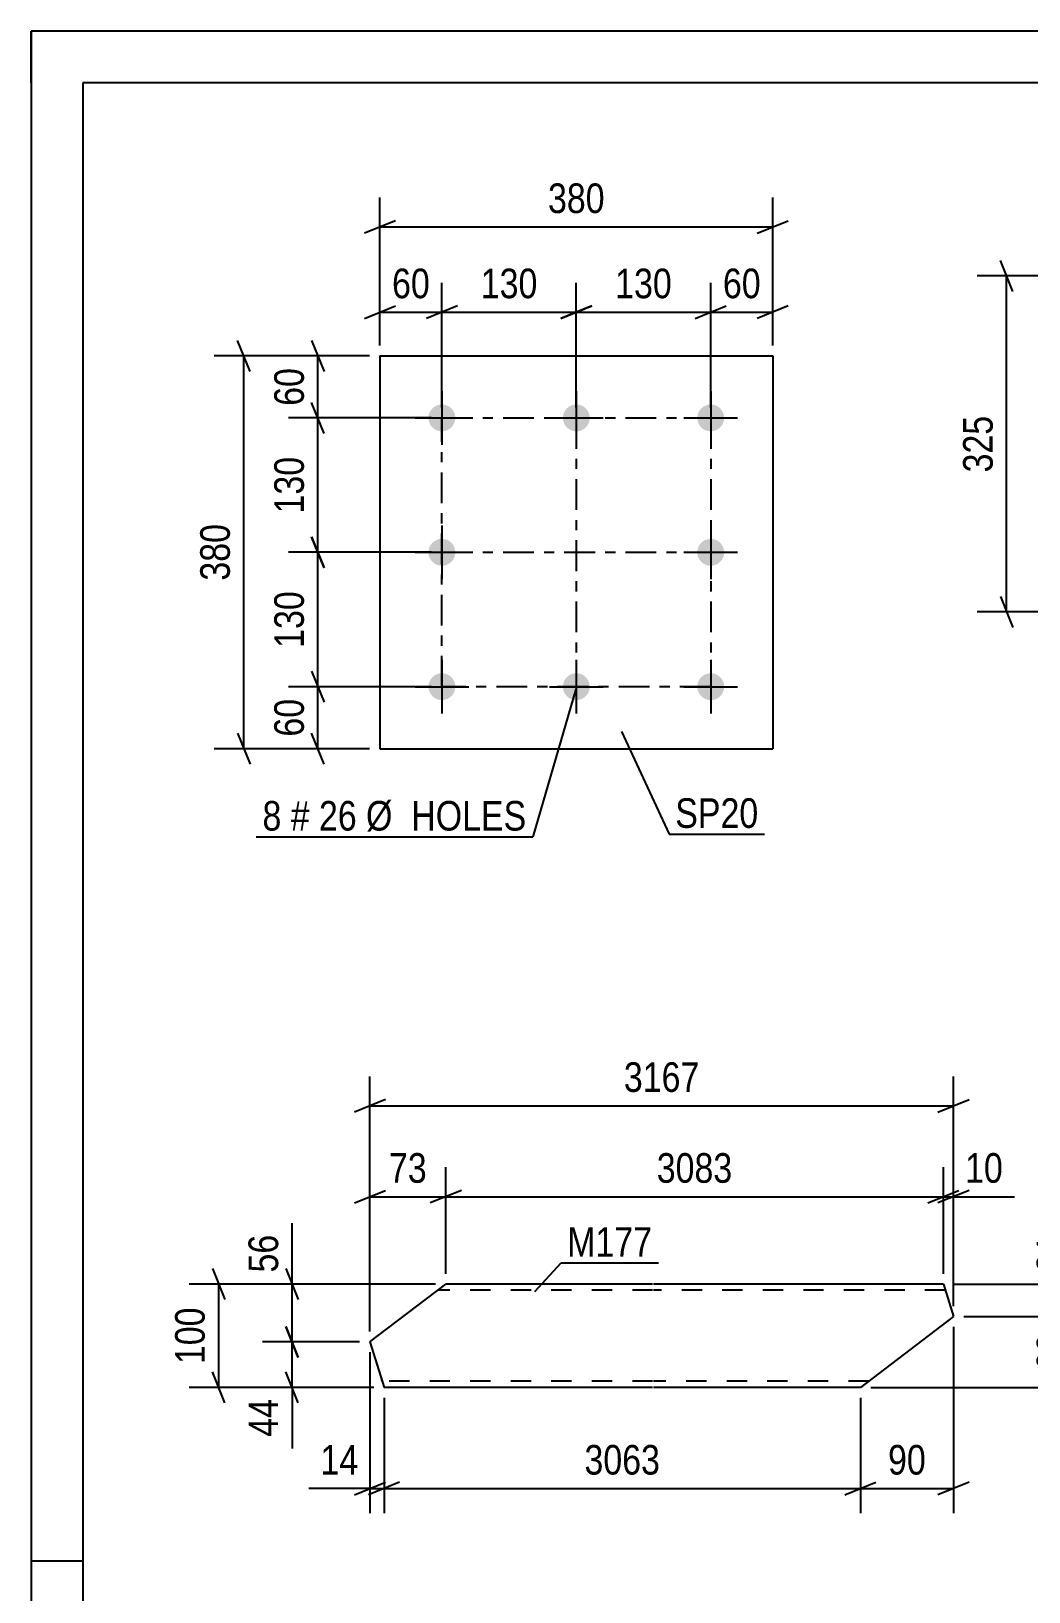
# Model space of a CAD drawing. Header units: millimetres. Extents: x 0 to 1775, y 0 to 560.
# Drawn here: x 0 to 96.5, y 146 to 297 of the extents above; entities that cross this region are included whole.
import ezdxf

# ---------------------------------------------------------------- set-up
doc = ezdxf.new("R2010")
doc.units = ezdxf.units.MM
doc.linetypes.add('DXK_LINE_DOT2', pattern=[3.9198, 1.9599, -1.9599])
doc.linetypes.add('DXK_LINE_DOT3', pattern=[5.9187, 2.979, -0.9799, 0.9799, -0.9799])
doc.styles.add('Arial Narrow', font='ARIALN.TTF', dxfattribs={"height": 0.2})

# ---------------------------------------------------------------- blocks, each defined once
blk = doc.blocks.new('Unknown-814185304-1133')
at = {"color": 5, "linetype": 'Continuous'}
for p, q in [((420, 297), (0, 297)), ((0, 297), (0, 0)), ((0, 292), (0, 297)), ((415, 292), (5, 292)), ((5, 292), (5, 5)), ((5, 149), (0, 149))]:
    blk.add_line(p, q, dxfattribs=at)
blk = doc.blocks.new('Bolt-814185304-6027 - 5993')
at = {"linetype": 'Continuous'}
for points in [[(39.72, 260.89, -1), (39.72, 258.29, -1)], [(52.72, 260.89, -1), (52.72, 258.29, -1)], [(65.72, 260.89, -1), (65.72, 258.29, -1)], [(39.72, 247.89, -1), (39.72, 245.29, -1)], [(65.72, 247.89, -1), (65.72, 245.29, -1)], [(39.72, 234.89, -1), (39.72, 232.29, -1)], [(52.72, 234.89, -1), (52.72, 232.29, -1)], [(65.72, 234.89, -1), (65.72, 232.29, -1)]]:
    blk.add_hatch(color=1, dxfattribs=at).paths.add_polyline_path(points)
at = {"color": 1, "linetype": 'Continuous'}
for p, q in [((39.72, 262.19), (39.72, 256.99)), ((52.72, 262.19), (52.72, 256.99)), ((65.72, 262.19), (65.72, 256.99)), ((37.12, 259.59), (42.32, 259.59)), ((50.12, 259.59), (55.32, 259.59)), ((63.12, 259.59), (68.32, 259.59)), ((39.72, 249.19), (39.72, 243.99)), ((65.72, 249.19), (65.72, 243.99)), ((37.12, 246.59), (42.32, 246.59)), ((63.12, 246.59), (68.32, 246.59)), ((39.72, 236.19), (39.72, 230.99)), ((52.72, 236.19), (52.72, 230.99)), ((65.72, 236.19), (65.72, 230.99)), ((37.12, 233.59), (42.32, 233.59)), ((50.12, 233.59), (55.32, 233.59)), ((63.12, 233.59), (68.32, 233.59))]:
    blk.add_line(p, q, dxfattribs=at)
blk = doc.blocks.new('Part-814185304-6032 - 5993')
at = {"color": 2, "linetype": 'Continuous'}
for p, q in [((33.72, 265.59), (33.72, 227.59)), ((33.72, 265.59), (71.72, 265.59)), ((71.72, 265.59), (71.72, 227.59)), ((33.72, 227.59), (71.72, 227.59))]:
    blk.add_line(p, q, dxfattribs=at)
blk = doc.blocks.new('Part-814185304-6451 - 6445')
at = {"color": 2, "linetype": 'Continuous'}
for p, q in [((32.76, 170.2), (40.1, 175.8)), ((60.1, 175.8), (40.1, 175.8)), ((88.22, 175.8), (60.2, 175.8)), ((88.22, 175.8), (89.2, 172.65)), ((89.2, 172.65), (80.2, 165.8)), ((32.76, 170.2), (34.13, 165.8)), ((60.1, 165.8), (34.13, 165.8)), ((80.2, 165.8), (60.2, 165.8))]:
    blk.add_line(p, q, dxfattribs=at)
at = {"color": 7, "linetype": 'DXK_LINE_DOT2'}
for p, q in [((60.1, 175.2), (39.32, 175.2)), ((88.4, 175.2), (60.2, 175.2)), ((33.93, 166.44), (33.9, 166.54)), ((33.9, 166.54), (33.93, 166.44)), ((33.93, 166.44), (33.95, 166.4)), ((33.95, 166.4), (33.93, 166.44)), ((60.1, 166.4), (33.95, 166.4)), ((80.99, 166.4), (60.2, 166.4))]:
    blk.add_line(p, q, dxfattribs=at)
blk = doc.blocks.new('Rectangle-814185304-6119 - 5993')
at = {"color": 1, "linetype": 'DXK_LINE_DOT3'}
blk.add_lwpolyline([(39.72, 259.59), (65.72, 259.59), (65.72, 233.59), (39.72, 233.59), (39.72, 259.59)], close=True, dxfattribs=at)
blk = doc.blocks.new('Line-814185304-6105 - 5993')
at = {"color": 1, "linetype": 'DXK_LINE_DOT3'}
blk.add_line((52.72, 259.59), (52.72, 233.59), dxfattribs=at)
blk = doc.blocks.new('Line-814185304-6112 - 5993')
at = {"color": 1, "linetype": 'DXK_LINE_DOT3'}
blk.add_line((39.72, 246.59), (65.72, 246.59), dxfattribs=at)
blk = doc.blocks.new('StraightDimension-814185304-9529 - 5993')
at = {"color": 7, "linetype": 'Continuous'}
for p, q in [((28.32, 245.09), (27.12, 248.09)), ((38.72, 246.59), (24.87, 246.59)), ((27.72, 233.59), (27.72, 246.59)), ((27.12, 235.09), (28.32, 232.09)), ((38.72, 233.59), (24.87, 233.59))]:
    blk.add_line(p, q, dxfattribs=at)
at = {"color": 0}
blk.add_wipeout([(26.97, 243.43), (22.77, 243.43), (22.77, 236.75), (26.97, 236.75)], dxfattribs=at)
at = {"color": 3, "style": 'Arial Narrow'}
blk.add_text('130', height=2.863, rotation=90.0002, dxfattribs=at).set_placement((26.37, 237.35))
blk = doc.blocks.new('StraightDimension-814185304-6048 - 5993')
at = {"color": 7, "linetype": 'Continuous'}
for p, q in [((27.12, 235.09), (28.32, 232.09)), ((38.72, 233.59), (24.87, 233.59)), ((27.72, 227.59), (27.72, 233.59)), ((28.32, 226.09), (27.12, 229.09)), ((32.72, 227.59), (24.87, 227.59))]:
    blk.add_line(p, q, dxfattribs=at)
at = {"color": 0}
blk.add_wipeout([(26.97, 233.02), (22.77, 233.02), (22.77, 228.16), (26.97, 228.16)], dxfattribs=at)
at = {"color": 3, "style": 'Arial Narrow'}
blk.add_text('60', height=2.863, rotation=90.0002, dxfattribs=at).set_placement((26.37, 228.76))
blk = doc.blocks.new('StraightDimension-814185304-6038 - 5993')
at = {"color": 7, "linetype": 'Continuous'}
for p, q in [((27.12, 267.09), (28.32, 264.09)), ((32.72, 265.59), (24.87, 265.59)), ((27.72, 259.59), (27.72, 265.59)), ((28.32, 258.09), (27.12, 261.09)), ((38.72, 259.59), (24.87, 259.59))]:
    blk.add_line(p, q, dxfattribs=at)
at = {"color": 0}
blk.add_wipeout([(26.97, 265.02), (22.77, 265.02), (22.77, 260.16), (26.97, 260.16)], dxfattribs=at)
at = {"color": 3, "style": 'Arial Narrow'}
blk.add_text('60', height=2.863, rotation=90.0002, dxfattribs=at).set_placement((26.37, 260.76))
blk = doc.blocks.new('StraightDimension-814185304-6059 - 5993')
at = {"color": 7, "linetype": 'Continuous'}
for p, q in [((21.16, 264.09), (19.96, 267.09)), ((32.72, 265.59), (17.71, 265.59)), ((20.56, 227.59), (20.56, 265.59)), ((19.96, 229.09), (21.16, 226.09)), ((32.72, 227.59), (17.71, 227.59))]:
    blk.add_line(p, q, dxfattribs=at)
at = {"color": 0}
blk.add_wipeout([(19.81, 249.93), (15.61, 249.93), (15.61, 243.25), (19.81, 243.25)], dxfattribs=at)
at = {"color": 3, "style": 'Arial Narrow'}
blk.add_text('380', height=2.863, rotation=90.0002, dxfattribs=at).set_placement((19.21, 243.85))
blk = doc.blocks.new('StraightDimension-814185304-6074 - 5993')
at = {"color": 7, "linetype": 'Continuous'}
for p, q in [((65.72, 260.59), (65.72, 272.67)), ((71.72, 266.59), (71.72, 272.67)), ((64.22, 269.22), (67.22, 270.42)), ((73.22, 270.42), (70.22, 269.22)), ((65.72, 269.82), (71.72, 269.82))]:
    blk.add_line(p, q, dxfattribs=at)
at = {"color": 0}
blk.add_wipeout([(71.15, 270.57), (71.15, 274.77), (66.3, 274.77), (66.3, 270.57)], dxfattribs=at)
at = {"color": 3, "style": 'Arial Narrow'}
blk.add_text('60', height=2.863, dxfattribs=at).set_placement((66.9, 271.17))
blk = doc.blocks.new('StraightDimension-814185304-6084 - 5993')
at = {"color": 7, "linetype": 'Continuous'}
for p, q in [((33.72, 266.59), (33.72, 272.67)), ((39.72, 260.59), (39.72, 272.67)), ((32.22, 269.22), (35.22, 270.42)), ((41.22, 270.42), (38.22, 269.22)), ((33.72, 269.82), (39.72, 269.82))]:
    blk.add_line(p, q, dxfattribs=at)
at = {"color": 0}
blk.add_wipeout([(39.15, 270.57), (39.15, 274.77), (34.3, 274.77), (34.3, 270.57)], dxfattribs=at)
at = {"color": 3, "style": 'Arial Narrow'}
blk.add_text('60', height=2.863, dxfattribs=at).set_placement((34.9, 271.17))
blk = doc.blocks.new('StraightDimension-814185304-6095 - 5993')
at = {"color": 7, "linetype": 'Continuous'}
for p, q in [((33.72, 266.59), (33.72, 280.91)), ((71.72, 266.59), (71.72, 280.91)), ((35.22, 278.66), (32.22, 277.46)), ((33.72, 278.06), (71.72, 278.06)), ((70.22, 277.46), (73.22, 278.66))]:
    blk.add_line(p, q, dxfattribs=at)
at = {"color": 0}
blk.add_wipeout([(56.07, 278.81), (56.07, 283.01), (49.38, 283.01), (49.38, 278.81)], dxfattribs=at)
at = {"color": 3, "style": 'Arial Narrow'}
blk.add_text('380', height=2.863, dxfattribs=at).set_placement((49.98, 279.41))
blk = doc.blocks.new('StraightDimension-814185304-9531 - 5993')
at = {"color": 7, "linetype": 'Continuous'}
for p, q in [((28.32, 258.09), (27.12, 261.09)), ((38.72, 259.59), (24.87, 259.59)), ((27.72, 246.59), (27.72, 259.59)), ((27.12, 248.09), (28.32, 245.09)), ((38.72, 246.59), (24.87, 246.59))]:
    blk.add_line(p, q, dxfattribs=at)
at = {"color": 0}
blk.add_wipeout([(26.97, 256.43), (22.77, 256.43), (22.77, 249.75), (26.97, 249.75)], dxfattribs=at)
at = {"color": 3, "style": 'Arial Narrow'}
blk.add_text('130', height=2.863, rotation=90.0002, dxfattribs=at).set_placement((26.37, 250.35))
blk = doc.blocks.new('StraightDimension-814185304-9551 - 5993')
at = {"color": 7, "linetype": 'Continuous'}
for p, q in [((39.72, 260.59), (39.72, 272.67)), ((52.72, 260.59), (52.72, 272.67)), ((41.22, 270.42), (38.22, 269.22)), ((51.22, 269.22), (54.22, 270.42)), ((39.72, 269.82), (52.72, 269.82))]:
    blk.add_line(p, q, dxfattribs=at)
at = {"color": 0}
blk.add_wipeout([(49.57, 270.57), (49.57, 274.77), (42.88, 274.77), (42.88, 270.57)], dxfattribs=at)
at = {"color": 3, "style": 'Arial Narrow'}
blk.add_text('130', height=2.863, dxfattribs=at).set_placement((43.48, 271.17))
blk = doc.blocks.new('StraightDimension-814185304-9553 - 5993')
at = {"color": 7, "linetype": 'Continuous'}
for p, q in [((52.72, 260.59), (52.72, 272.67)), ((65.72, 260.59), (65.72, 272.67)), ((54.22, 270.42), (51.22, 269.22)), ((64.22, 269.22), (67.22, 270.42)), ((52.72, 269.82), (65.72, 269.82))]:
    blk.add_line(p, q, dxfattribs=at)
at = {"color": 0}
blk.add_wipeout([(62.57, 270.57), (62.57, 274.77), (55.88, 274.77), (55.88, 270.57)], dxfattribs=at)
at = {"color": 3, "style": 'Arial Narrow'}
blk.add_text('130', height=2.863, dxfattribs=at).set_placement((56.48, 271.17))
blk = doc.blocks.new('StraightDimension-814185304-6682 - 6445')
at = {"color": 7, "linetype": 'Continuous'}
for p, q in [((17.53, 177.3), (18.73, 174.3)), ((39.1, 175.8), (15.28, 175.8)), ((18.13, 165.8), (18.13, 175.8)), ((18.73, 164.3), (17.53, 167.3)), ((33.13, 165.8), (15.28, 165.8))]:
    blk.add_line(p, q, dxfattribs=at)
at = {"color": 0}
blk.add_wipeout([(17.38, 174.14), (13.18, 174.14), (13.18, 167.46), (17.38, 167.46)], dxfattribs=at)
at = {"color": 3, "style": 'Arial Narrow'}
blk.add_text('100', height=2.863, rotation=90.0002, dxfattribs=at).set_placement((16.78, 168.06))
blk = doc.blocks.new('StraightDimension-814185304-6495 - 6445')
at = {"color": 7, "linetype": 'Continuous'}
for p, q in [((32.76, 171.2), (32.76, 187.1)), ((40.1, 176.8), (40.1, 187.1)), ((31.26, 183.65), (34.26, 184.85)), ((32.76, 184.25), (40.1, 184.25)), ((41.6, 184.85), (38.6, 183.65))]:
    blk.add_line(p, q, dxfattribs=at)
at = {"color": 0}
blk.add_wipeout([(38.86, 185), (38.86, 189.2), (34, 189.2), (34, 185)], dxfattribs=at)
at = {"color": 3, "style": 'Arial Narrow'}
blk.add_text('73', height=2.863, dxfattribs=at).set_placement((34.6, 185.6))
blk = doc.blocks.new('StraightDimension-814185304-6471 - 6445')
at = {"color": 7, "linetype": 'Continuous'}
for p, q in [((40.1, 176.8), (40.1, 187.1)), ((88.22, 176.8), (88.22, 187.1)), ((41.6, 184.85), (38.6, 183.65)), ((40.1, 184.25), (88.22, 184.25)), ((86.72, 183.65), (89.72, 184.85))]:
    blk.add_line(p, q, dxfattribs=at)
at = {"color": 0}
blk.add_wipeout([(68.42, 185), (68.42, 189.2), (59.9, 189.2), (59.9, 185)], dxfattribs=at)
at = {"color": 3, "style": 'Arial Narrow'}
blk.add_text('3083', height=2.863, dxfattribs=at).set_placement((60.5, 185.6))
blk = doc.blocks.new('StraightDimension-814185304-6454 - 6445')
at = {"color": 7, "linetype": 'Continuous'}
for p, q in [((88.22, 176.8), (88.22, 187.1)), ((89.2, 173.65), (89.2, 187.1)), ((86.72, 183.65), (89.72, 184.85)), ((90.7, 184.85), (87.7, 183.65)), ((88.22, 184.25), (89.2, 184.25))]:
    blk.add_line(p, q, dxfattribs=at)
at = {"color": 0}
blk.add_wipeout([(94.58, 185), (94.58, 189.2), (89.72, 189.2), (89.72, 185)], dxfattribs=at)
at = {"color": 7, "linetype": 'Continuous'}
blk.add_line((89.2, 184.25), (95.1, 184.25), dxfattribs=at)
blk.add_line((89.2, 184.25), (95.1, 184.25), dxfattribs=at)
at = {"color": 3, "style": 'Arial Narrow'}
blk.add_text('10', height=2.863, dxfattribs=at).set_placement((90.32, 185.6))
blk = doc.blocks.new('StraightDimension-814185304-6513 - 6445')
at = {"color": 7, "linetype": 'Continuous'}
for p, q in [((32.76, 171.2), (32.76, 195.89)), ((89.2, 173.65), (89.2, 195.89)), ((34.26, 193.64), (31.26, 192.44)), ((87.7, 192.44), (90.7, 193.64)), ((32.76, 193.04), (89.2, 193.04))]:
    blk.add_line(p, q, dxfattribs=at)
at = {"color": 0}
blk.add_wipeout([(65.23, 193.79), (65.23, 197.99), (56.72, 197.99), (56.72, 193.79)], dxfattribs=at)
at = {"color": 3, "style": 'Arial Narrow'}
blk.add_text('3167', height=2.863, dxfattribs=at).set_placement((57.32, 194.39))
blk = doc.blocks.new('StraightDimension-814185304-6524 - 6445')
at = {"color": 7, "linetype": 'Continuous'}
for p, q in [((100.86, 174.15), (102.06, 171.15)), ((90.2, 172.65), (103.86, 172.65)), ((101.46, 165.8), (101.46, 172.65)), ((102.06, 164.3), (100.86, 167.3)), ((81.2, 165.8), (103.86, 165.8))]:
    blk.add_line(p, q, dxfattribs=at)
at = {"color": 0}
blk.add_wipeout([(100.71, 171.65), (96.51, 171.65), (96.51, 166.8), (100.71, 166.8)], dxfattribs=at)
at = {"color": 3, "style": 'Arial Narrow'}
blk.add_text('69', height=2.863, rotation=90.0002, dxfattribs=at).set_placement((100.11, 167.4))
blk = doc.blocks.new('StraightDimension-814185304-6549 - 6445')
at = {"color": 7, "linetype": 'Continuous'}
for p, q in [((100.86, 177.3), (102.06, 174.3)), ((89.22, 175.8), (103.86, 175.8)), ((101.46, 172.65), (101.46, 175.8)), ((102.06, 171.15), (100.86, 174.15)), ((90.2, 172.65), (103.86, 172.65))]:
    blk.add_line(p, q, dxfattribs=at)
at = {"color": 0}
blk.add_wipeout([(100.71, 181.18), (96.51, 181.18), (96.51, 176.32), (100.71, 176.32)], dxfattribs=at)
at = {"color": 7, "linetype": 'Continuous'}
blk.add_line((101.46, 175.8), (101.46, 181.71), dxfattribs=at)
blk.add_line((101.46, 175.8), (101.46, 181.71), dxfattribs=at)
at = {"color": 3, "style": 'Arial Narrow'}
blk.add_text('31', height=2.863, rotation=90.0002, dxfattribs=at).set_placement((100.11, 176.92))
blk = doc.blocks.new('StraightDimension-814185304-6574 - 6445')
at = {"color": 7, "linetype": 'Continuous'}
for p, q in [((89.2, 171.65), (89.2, 153.62)), ((80.2, 164.8), (80.2, 153.62)), ((78.7, 155.42), (81.7, 156.62)), ((80.2, 156.02), (89.2, 156.02)), ((90.7, 156.62), (87.7, 155.42))]:
    blk.add_line(p, q, dxfattribs=at)
at = {"color": 0}
blk.add_wipeout([(87.13, 156.77), (87.13, 160.97), (82.27, 160.97), (82.27, 156.77)], dxfattribs=at)
at = {"color": 3, "style": 'Arial Narrow'}
blk.add_text('90', height=2.863, dxfattribs=at).set_placement((82.87, 157.37))
blk = doc.blocks.new('StraightDimension-814185304-6591 - 6445')
at = {"color": 7, "linetype": 'Continuous'}
for p, q in [((34.13, 164.8), (34.13, 153.62)), ((80.2, 164.8), (80.2, 153.62)), ((35.63, 156.62), (32.63, 155.42)), ((34.13, 156.02), (80.2, 156.02)), ((78.7, 155.42), (81.7, 156.62))]:
    blk.add_line(p, q, dxfattribs=at)
at = {"color": 0}
blk.add_wipeout([(61.42, 156.77), (61.42, 160.97), (52.91, 160.97), (52.91, 156.77)], dxfattribs=at)
at = {"color": 3, "style": 'Arial Narrow'}
blk.add_text('3063', height=2.863, dxfattribs=at).set_placement((53.51, 157.37))
blk = doc.blocks.new('StraightDimension-814185304-6615 - 6445')
at = {"color": 7, "linetype": 'Continuous'}
for p, q in [((32.76, 169.2), (32.76, 153.62)), ((34.13, 164.8), (34.13, 153.62)), ((31.26, 155.42), (34.26, 156.62)), ((35.63, 156.62), (32.63, 155.42)), ((32.76, 156.02), (34.13, 156.02))]:
    blk.add_line(p, q, dxfattribs=at)
at = {"color": 0}
blk.add_wipeout([(32.23, 156.77), (32.23, 160.97), (27.38, 160.97), (27.38, 156.77)], dxfattribs=at)
at = {"color": 7, "linetype": 'Continuous'}
blk.add_line((32.76, 156.02), (26.85, 156.02), dxfattribs=at)
blk.add_line((32.76, 156.02), (26.85, 156.02), dxfattribs=at)
at = {"color": 3, "style": 'Arial Narrow'}
blk.add_text('14', height=2.863, dxfattribs=at).set_placement((27.98, 157.37))
blk = doc.blocks.new('StraightDimension-814185304-6633 - 6445')
at = {"color": 7, "linetype": 'Continuous'}
for p, q in [((24.63, 177.3), (25.83, 174.3)), ((39.1, 175.8), (22.38, 175.8)), ((25.23, 170.2), (25.23, 175.8)), ((25.83, 168.7), (24.63, 171.7)), ((31.76, 170.2), (22.38, 170.2))]:
    blk.add_line(p, q, dxfattribs=at)
at = {"color": 0}
blk.add_wipeout([(24.48, 181.18), (20.28, 181.18), (20.28, 176.32), (24.48, 176.32)], dxfattribs=at)
at = {"color": 7, "linetype": 'Continuous'}
blk.add_line((25.23, 175.8), (25.23, 181.7), dxfattribs=at)
blk.add_line((25.23, 175.8), (25.23, 181.7), dxfattribs=at)
at = {"color": 3, "style": 'Arial Narrow'}
blk.add_text('56', height=2.863, rotation=90.0002, dxfattribs=at).set_placement((23.88, 176.92))
blk = doc.blocks.new('StraightDimension-814185304-6657 - 6445')
at = {"color": 7, "linetype": 'Continuous'}
for p, q in [((24.63, 171.7), (25.83, 168.7)), ((31.76, 170.2), (22.38, 170.2)), ((25.23, 165.8), (25.23, 170.2)), ((25.83, 164.3), (24.63, 167.3)), ((33.13, 165.8), (22.38, 165.8))]:
    blk.add_line(p, q, dxfattribs=at)
at = {"color": 0}
blk.add_wipeout([(24.48, 165.27), (20.28, 165.27), (20.28, 160.42), (24.48, 160.42)], dxfattribs=at)
at = {"color": 7, "linetype": 'Continuous'}
blk.add_line((25.23, 165.8), (25.23, 159.89), dxfattribs=at)
blk.add_line((25.23, 165.8), (25.23, 159.89), dxfattribs=at)
at = {"color": 3, "style": 'Arial Narrow'}
blk.add_text('44', height=2.863, rotation=90.0002, dxfattribs=at).set_placement((23.88, 161.02))
blk = doc.blocks.new('StraightDimension-814185304-5828 - 5787')
at = {"color": 7, "linetype": 'Continuous'}
for p, q in [((94.94, 271.82), (93.74, 274.82)), ((107.7, 273.32), (91.49, 273.32)), ((94.34, 240.82), (94.34, 273.32)), ((93.74, 242.32), (94.94, 239.32)), ((107.7, 240.82), (91.49, 240.82))]:
    blk.add_line(p, q, dxfattribs=at)
at = {"color": 0}
blk.add_wipeout([(93.59, 260.41), (89.39, 260.41), (89.39, 253.72), (93.59, 253.72)], dxfattribs=at)
at = {"color": 3, "style": 'Arial Narrow'}
blk.add_text('325', height=2.863, rotation=90.0002, dxfattribs=at).set_placement((92.99, 254.32))
blk = doc.blocks.new('Mark-814185304-6023 - 5993')
at = {"color": 0}
for points in [[(24.2, 219.67), (24.2, 222.67), (22.37, 222.67), (22.37, 219.67)], [(26.93, 219.67), (26.93, 222.67), (25.1, 222.67), (25.1, 219.67)], [(31.48, 219.67), (31.48, 222.67), (27.83, 222.67), (27.83, 219.67)], [(47.91, 219.67), (47.91, 222.67), (32.38, 222.67), (32.38, 219.67)]]:
    blk.add_wipeout(points, dxfattribs=at)
for points in [[(24.2, 219.67), (24.2, 222.67), (22.37, 222.67), (22.37, 219.67)], [(26.93, 219.67), (26.93, 222.67), (25.1, 222.67), (25.1, 219.67)], [(31.48, 219.67), (31.48, 222.67), (27.83, 222.67), (27.83, 219.67)], [(47.91, 219.67), (47.91, 222.67), (32.38, 222.67), (32.38, 219.67)]]:
    blk.add_wipeout(points, dxfattribs=at)
at = {"color": 7, "linetype": 'Continuous'}
for p in [(52.67, 233.36), (21.77, 219.07)]:
    blk.add_line(p, (48.51, 219.07), dxfattribs=at)
at = {"color": 3, "style": 'Arial Narrow'}
for s, height, p in [('8', 2.86, (22.37, 219.67)), ('#', 2.86, (25.1, 219.67)), ('26', 2.863, (27.83, 219.67)), ('Ø  HOLES', 2.863, (32.38, 219.67))]:
    blk.add_text(s, height=height, dxfattribs=at).set_placement(p)
blk = doc.blocks.new('Mark-814185304-6028 - 5993')
at = {"color": 0}
blk.add_wipeout([(70.32, 219.93), (70.32, 222.93), (62.29, 222.93), (62.29, 219.93)], dxfattribs=at)
blk.add_wipeout([(70.32, 219.93), (70.32, 222.93), (62.29, 222.93), (62.29, 219.93)], dxfattribs=at)
at = {"color": 30, "linetype": 'Continuous'}
for p, q in [((57.09, 229.25), (61.69, 219.33)), ((61.69, 219.33), (70.92, 219.33))]:
    blk.add_line(p, q, dxfattribs=at)
at = {"color": 3, "style": 'Arial Narrow'}
blk.add_text('SP20', height=2.863, dxfattribs=at).set_placement((62.29, 219.93))
blk = doc.blocks.new('Mark-814185304-6447 - 6445')
at = {"color": 0}
blk.add_wipeout([(60.06, 178.44), (60.06, 181.44), (51.84, 181.44), (51.84, 178.44)], dxfattribs=at)
blk.add_wipeout([(60.06, 178.44), (60.06, 181.44), (51.84, 181.44), (51.84, 178.44)], dxfattribs=at)
at = {"color": 30, "linetype": 'Continuous'}
for p, q in [((48.72, 175.08), (51.24, 177.84)), ((51.24, 177.84), (60.66, 177.84))]:
    blk.add_line(p, q, dxfattribs=at)
at = {"color": 3, "style": 'Arial Narrow'}
blk.add_text('M177', height=2.863, dxfattribs=at).set_placement((51.84, 178.44))

msp = doc.modelspace()

# ---------------------------------------------------------------- block references
for name in ['Unknown-814185304-1133', 'Part-814185304-6032 - 5993', 'Bolt-814185304-6027 - 5993', 'Rectangle-814185304-6119 - 5993', 'Line-814185304-6105 - 5993', 'Line-814185304-6112 - 5993', 'Part-814185304-6451 - 6445']:
    msp.add_blockref(name, (0, 0))

# ---------------------------------------------------------------- next in the draw order: block references
for name in ['StraightDimension-814185304-6074 - 5993', 'StraightDimension-814185304-5828 - 5787', 'StraightDimension-814185304-6038 - 5993', 'StraightDimension-814185304-9529 - 5993', 'Mark-814185304-6028 - 5993', 'StraightDimension-814185304-6682 - 6445']:
    msp.add_blockref(name, (0, 0))

# ---------------------------------------------------------------- next in the draw order: block references
for name in ['StraightDimension-814185304-6048 - 5993', 'StraightDimension-814185304-6495 - 6445']:
    msp.add_blockref(name, (0, 0))

# ---------------------------------------------------------------- next in the draw order: block references
for name in ['StraightDimension-814185304-6059 - 5993', 'StraightDimension-814185304-6471 - 6445']:
    msp.add_blockref(name, (0, 0))

# ---------------------------------------------------------------- next in the draw order: block references
for name in ['StraightDimension-814185304-6084 - 5993', 'Mark-814185304-6023 - 5993', 'StraightDimension-814185304-6454 - 6445']:
    msp.add_blockref(name, (0, 0))

# ---------------------------------------------------------------- next in the draw order: block references
for name in ['StraightDimension-814185304-6095 - 5993', 'StraightDimension-814185304-9531 - 5993', 'StraightDimension-814185304-6513 - 6445']:
    msp.add_blockref(name, (0, 0))

# ---------------------------------------------------------------- next in the draw order: block references
for name in ['StraightDimension-814185304-9551 - 5993', 'Mark-814185304-6447 - 6445', 'StraightDimension-814185304-6524 - 6445']:
    msp.add_blockref(name, (0, 0))

# ---------------------------------------------------------------- next in the draw order: block references
for name in ['StraightDimension-814185304-9553 - 5993', 'StraightDimension-814185304-6549 - 6445']:
    msp.add_blockref(name, (0, 0))

# ---------------------------------------------------------------- next in the draw order: block references
msp.add_blockref('StraightDimension-814185304-6574 - 6445', (0, 0))

# ---------------------------------------------------------------- next in the draw order: block references
msp.add_blockref('StraightDimension-814185304-6591 - 6445', (0, 0))

# ---------------------------------------------------------------- next in the draw order: block references
msp.add_blockref('StraightDimension-814185304-6615 - 6445', (0, 0))

# ---------------------------------------------------------------- next in the draw order: block references
msp.add_blockref('StraightDimension-814185304-6633 - 6445', (0, 0))

# ---------------------------------------------------------------- next in the draw order: block references
msp.add_blockref('StraightDimension-814185304-6657 - 6445', (0, 0))

doc.saveas('drawing.dxf')
